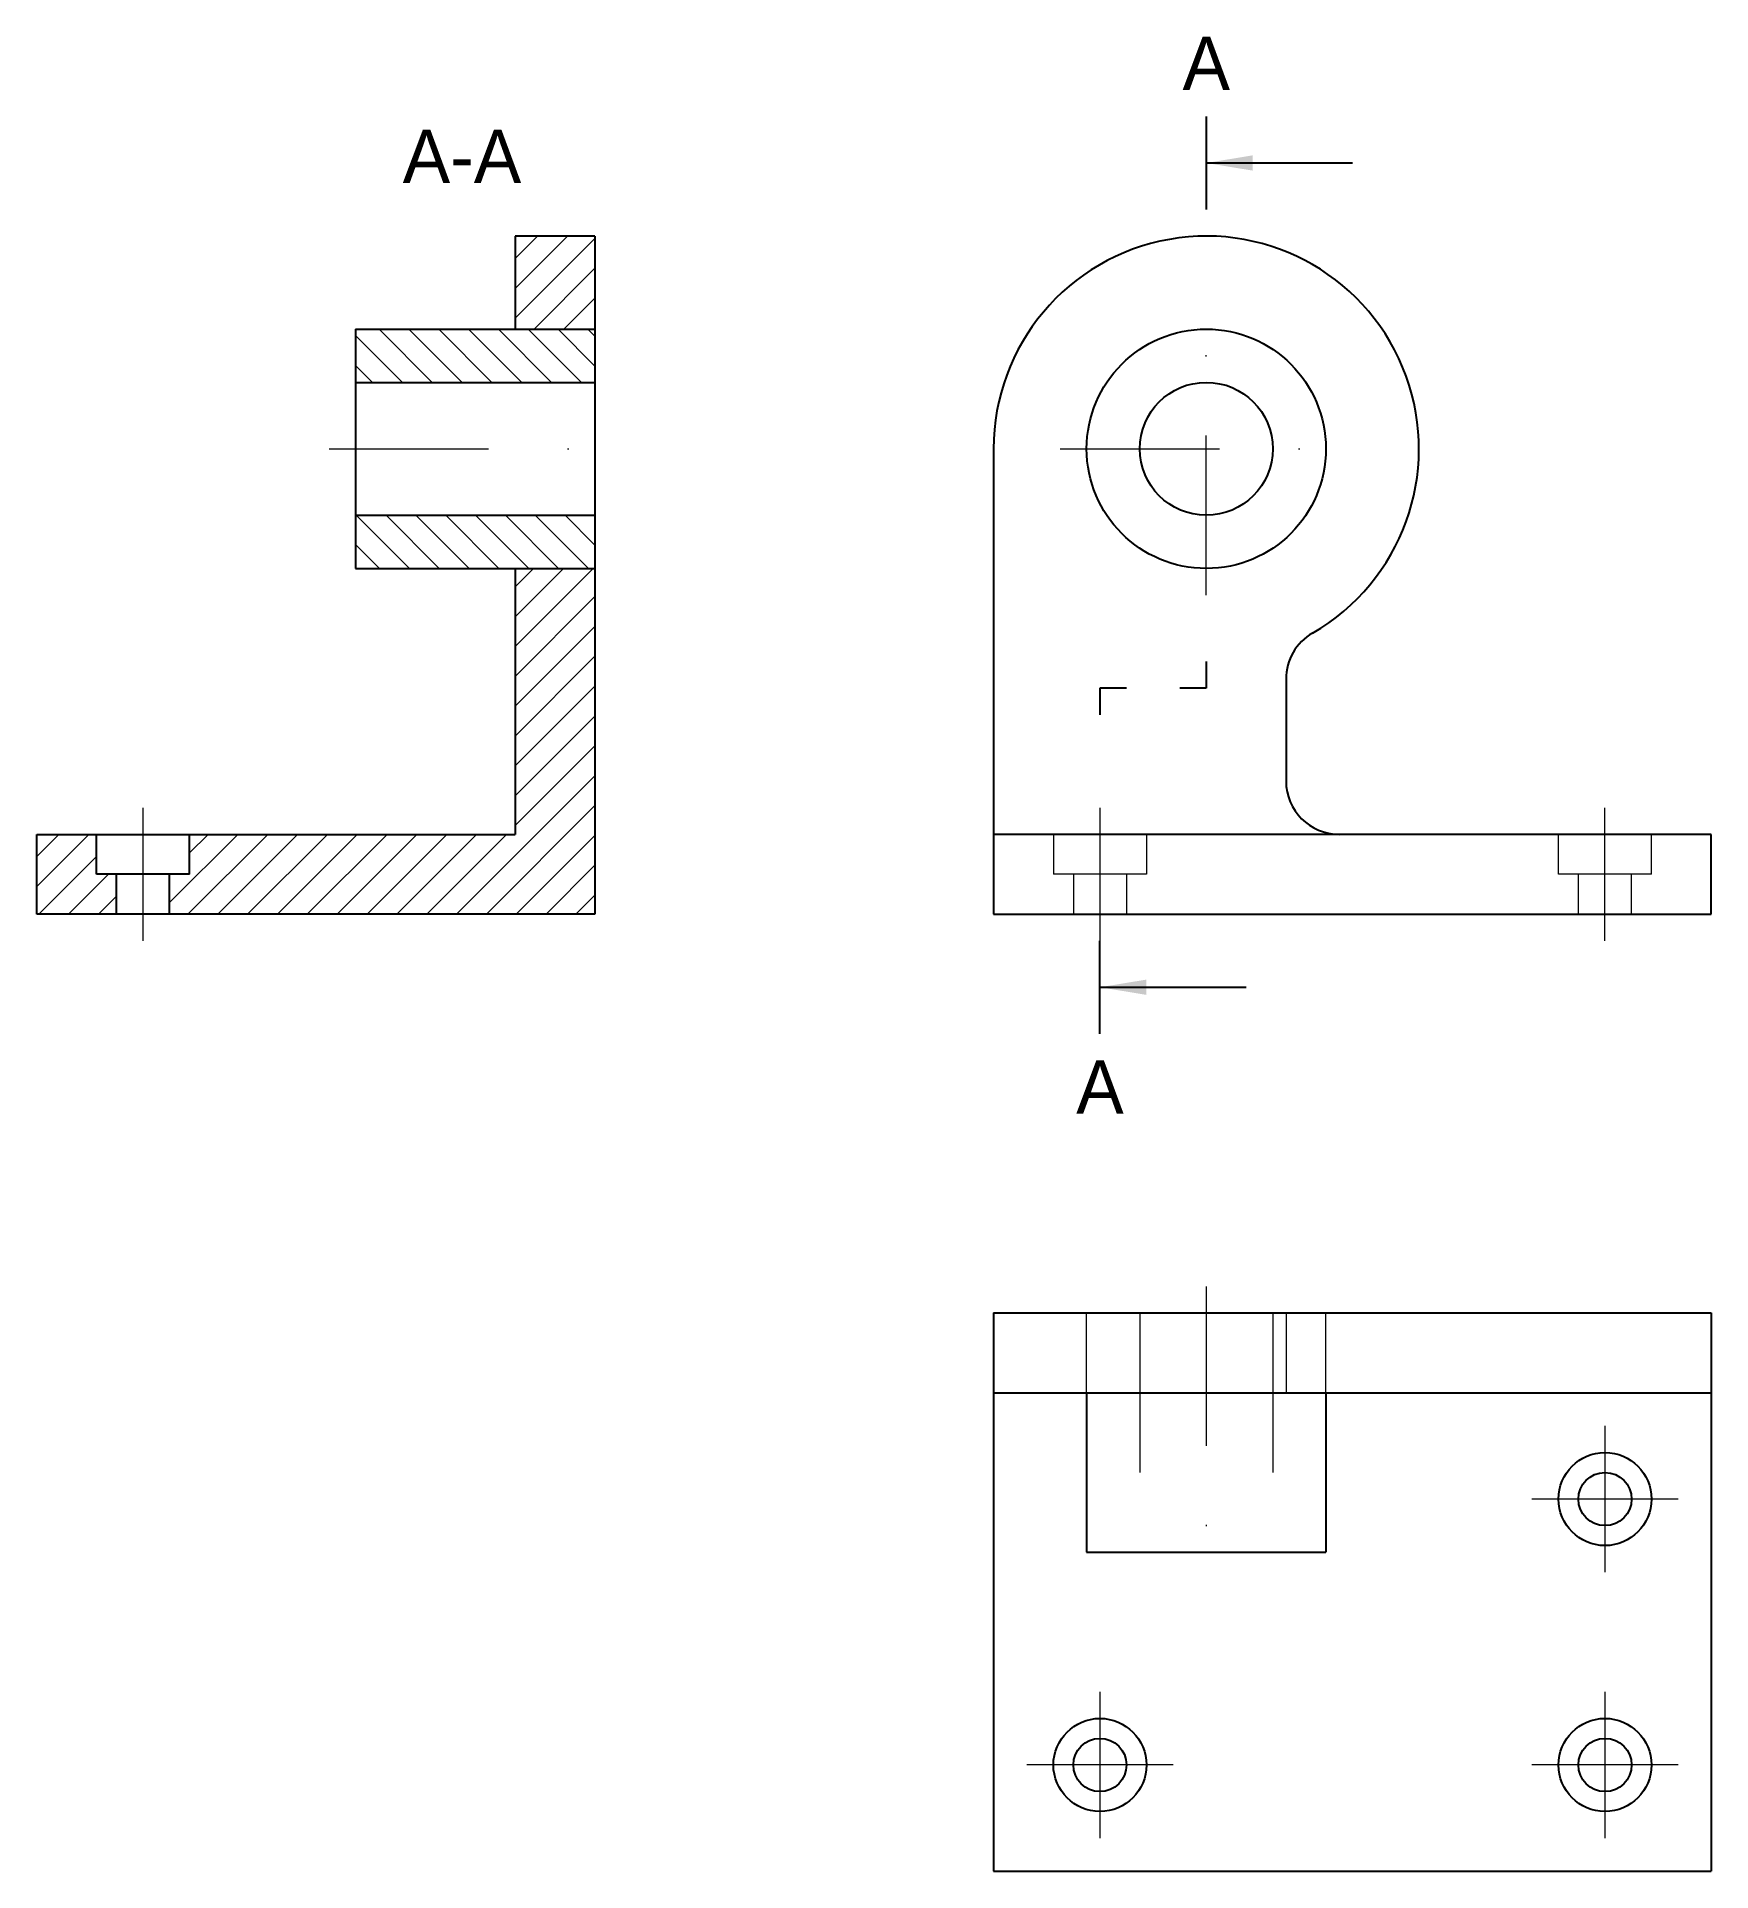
# Model space of a CAD drawing. Header units: millimetres. Extents: x -72 to 54, y -72 to 66.
import ezdxf
from ezdxf.enums import TextEntityAlignment as Align

# ---------------------------------------------------------------- set-up
doc = ezdxf.new("R2010")
doc.units = ezdxf.units.MM
doc.linetypes.add('DASHDOT', pattern=[24, 12, -5.95, 0.1, -5.95])
doc.linetypes.add('DASHED', pattern=[18, 12, -6])
doc.layers.add('Center', color=1, linetype='DASHDOT', lineweight=13)
for name, color, linetype, lineweight, true_color in [('Cut', 18, 'DASHDOT', 25, 0x000000), ('Dimensions', 136, 'Continuous', 18, 0x008080), ('Hatch', 18, 'Continuous', 13, 0x000000), ('Invisible', 18, 'DASHED', 13, 0x000000), ('Visible', 18, 'Continuous', 25, 0x000000)]:
    doc.layers.add(name, color=color, linetype=linetype, lineweight=lineweight, true_color=true_color)
doc.styles.add('textstyle4', font='')
doc.styles.get('textstyle4').set_extended_font_data('Albert Sans Regular')
doc.dimstyles.new('QCADDimStyle', dxfattribs={"dimtxt": 3.5, "dimasz": 3.5, "dimexe": 1.75, "dimexo": 0.875, "dimgap": 0.875, "dimtad": 1, "dimtoh": 1, "dimdec": 4, "dimdsep": 46, "dimtxsty": 'Standard', "dimcen": 0.09, "dimadec": 0, "dimazin": 2, "dimtfac": 1, "dimtdec": 4, "dimtofl": 0, "dimtmove": 2, "dimatfit": 3, "dimfxl": 1, "dimtolj": 1, "dimtzin": 0, "dimarcsym": 0})

msp = doc.modelspace()

# ---------------------------------------------------------------- hatches: boundary and pattern name
at = {"layer": 'Hatch', "transparency": 33554687}
h = msp.add_hatch(dxfattribs=at)
h.set_pattern_fill('ANSI31', color=256, scale=0.5, style=0, pattern_type=0)
h.paths.add_polyline_path([(-30, 51), (-36, 51), (-36, 44), (-30, 44)], flags=0)
h = msp.add_hatch(dxfattribs=at)
h.set_pattern_fill('ANSI31', color=256, scale=0.5, angle=90, style=0, pattern_type=0)
h.paths.add_polyline_path([(-48, 44), (-36, 44), (-35.65, 44), (-33.4, 44), (-31.16, 44), (-30, 44), (-30, 40), (-48, 40)], flags=0)
h = msp.add_hatch(dxfattribs=at)
h.set_pattern_fill('ANSI31', color=256, scale=0.5, angle=90, style=0, pattern_type=0)
h.paths.add_polyline_path([(-48, 30), (-30, 30), (-30, 26), (-36, 26), (-48, 26)], flags=0)
h = msp.add_hatch(dxfattribs=at)
h.set_pattern_fill('ANSI31', color=256, scale=0.5, style=0, pattern_type=0)
h.paths.add_polyline_path([(-36, 26), (-30, 26), (-30, 0), (-62, 0), (-62, 3), (-60.5, 3), (-60.5, 6), (-36, 6)], flags=0)
h = msp.add_hatch(dxfattribs=at)
h.set_pattern_fill('ANSI31', color=256, scale=0.5, style=0, pattern_type=0)
h.paths.add_polyline_path([(-72, 6), (-67.5, 6), (-67.5, 3), (-66, 3), (-66, 0), (-72, 0)], flags=0)

# ---------------------------------------------------------------- linework, layer by layer
at = {"layer": 'Center'}
for p, q in [((16, 24), (16, 46)), ((-50, 35), (-28, 35)), ((5, 35), (27, 35)), ((-64, -2), (-64, 8)), ((8, 8), (8, -2)), ((46, -2), (46, 8)), ((16, -28), (16, -50)), ((46, -38.5), (46, -49.5)), ((51.5, -44), (40.5, -44)), ((8, -58.5), (8, -69.5)), ((46, -58.5), (46, -69.5)), ((13.5, -64), (2.5, -64)), ((51.5, -64), (40.5, -64))]:
    msp.add_line(p, q, dxfattribs=at)
at = {"layer": 'Cut'}
for p, q in [((16, 60), (16, 53)), ((16, 19), (16, 17)), ((10, 17), (8, 17)), ((8, 17), (8, 15)), ((16, 17), (14, 17)), ((8, -9), (8, -2))]:
    msp.add_line(p, q, dxfattribs=at)
at = {"layer": 'Invisible'}
for p, q in [((4.5, 6), (4.5, 3)), ((11.5, 6), (11.5, 3)), ((42.5, 3), (42.5, 6)), ((49.5, 3), (49.5, 6)), ((11.5, 3), (4.5, 3)), ((6, 3), (6, 0)), ((10, 3), (10, 0)), ((49.5, 3), (42.5, 3)), ((44, 0), (44, 3)), ((48, 0), (48, 3)), ((7, -36), (7, -30)), ((11, -30), (11, -48)), ((21, -30), (21, -48)), ((22, -30), (22, -36)), ((25, -36), (25, -30))]:
    msp.add_line(p, q, dxfattribs=at)
at = {"layer": 'Visible'}
for p, q in [((-30, 51), (-36, 51)), ((-36, 51), (-36, 44)), ((-30, 51), (-30, 0)), ((-48, 44), (-30, 44)), ((-48, 44), (-48, 26)), ((-48, 40), (-30, 40)), ((0, 35), (0, 6)), ((-48, 30), (-30, 30)), ((-48, 26), (-30, 26)), ((-36, 26), (-36, 6)), ((22, 17.68), (22, 10)), ((-72, 6), (-36, 6)), ((-72, 0), (-72, 6)), ((-67.5, 3), (-67.5, 6)), ((-60.5, 3), (-60.5, 6)), ((54, 6), (0, 6)), ((0, 6), (0, 0)), ((54, 0), (54, 6)), ((-60.5, 3), (-67.5, 3)), ((-66, 0), (-66, 3)), ((-62, 0), (-62, 3)), ((-30, 0), (-72, 0)), ((0, 0), (54, 0)), ((0, -30), (0, -72)), ((0, -30), (54, -30)), ((54, -30), (54, -72)), ((0, -36), (54, -36)), ((7, -36), (7, -48)), ((25, -36), (25, -48)), ((7, -48), (25, -48)), ((0, -72), (54, -72))]:
    msp.add_line(p, q, dxfattribs=at)
for centre, radius in [((16, 35), 9), ((16, 35), 5), ((46, -44), 3.5), ((46, -44), 2), ((8, -64), 3.5), ((46, -64), 3.5), ((8, -64), 2), ((46, -64), 2)]:
    msp.add_circle(centre, radius, dxfattribs=at)
for centre, radius, start, end in [((16, 35), 16, 300, 180), ((26, 17.68), 4, 120, 180), ((26, 10), 4, 180, 270)]:
    msp.add_arc(centre, radius, start, end, dxfattribs=at)

# ---------------------------------------------------------------- texts
at = {"layer": 'Dimensions', "style": 'textstyle4'}
for s, p in [('A', (16, 62)), ('A-A', (-40, 55))]:
    msp.add_text(s, height=4, dxfattribs=at).set_placement(p, align=Align.CENTER)
msp.add_text('A', height=4, dxfattribs=at).set_placement((8, -11), align=Align.TOP_CENTER)

# ---------------------------------------------------------------- leaders
at = {"layer": 'Dimensions'}
for points in [[(16, 56.5), (27, 56.5)], [(8, -5.5), (19, -5.5)]]:
    msp.add_leader(points, dimstyle='QCADDimStyle', dxfattribs=at)

doc.saveas('drawing.dxf')
